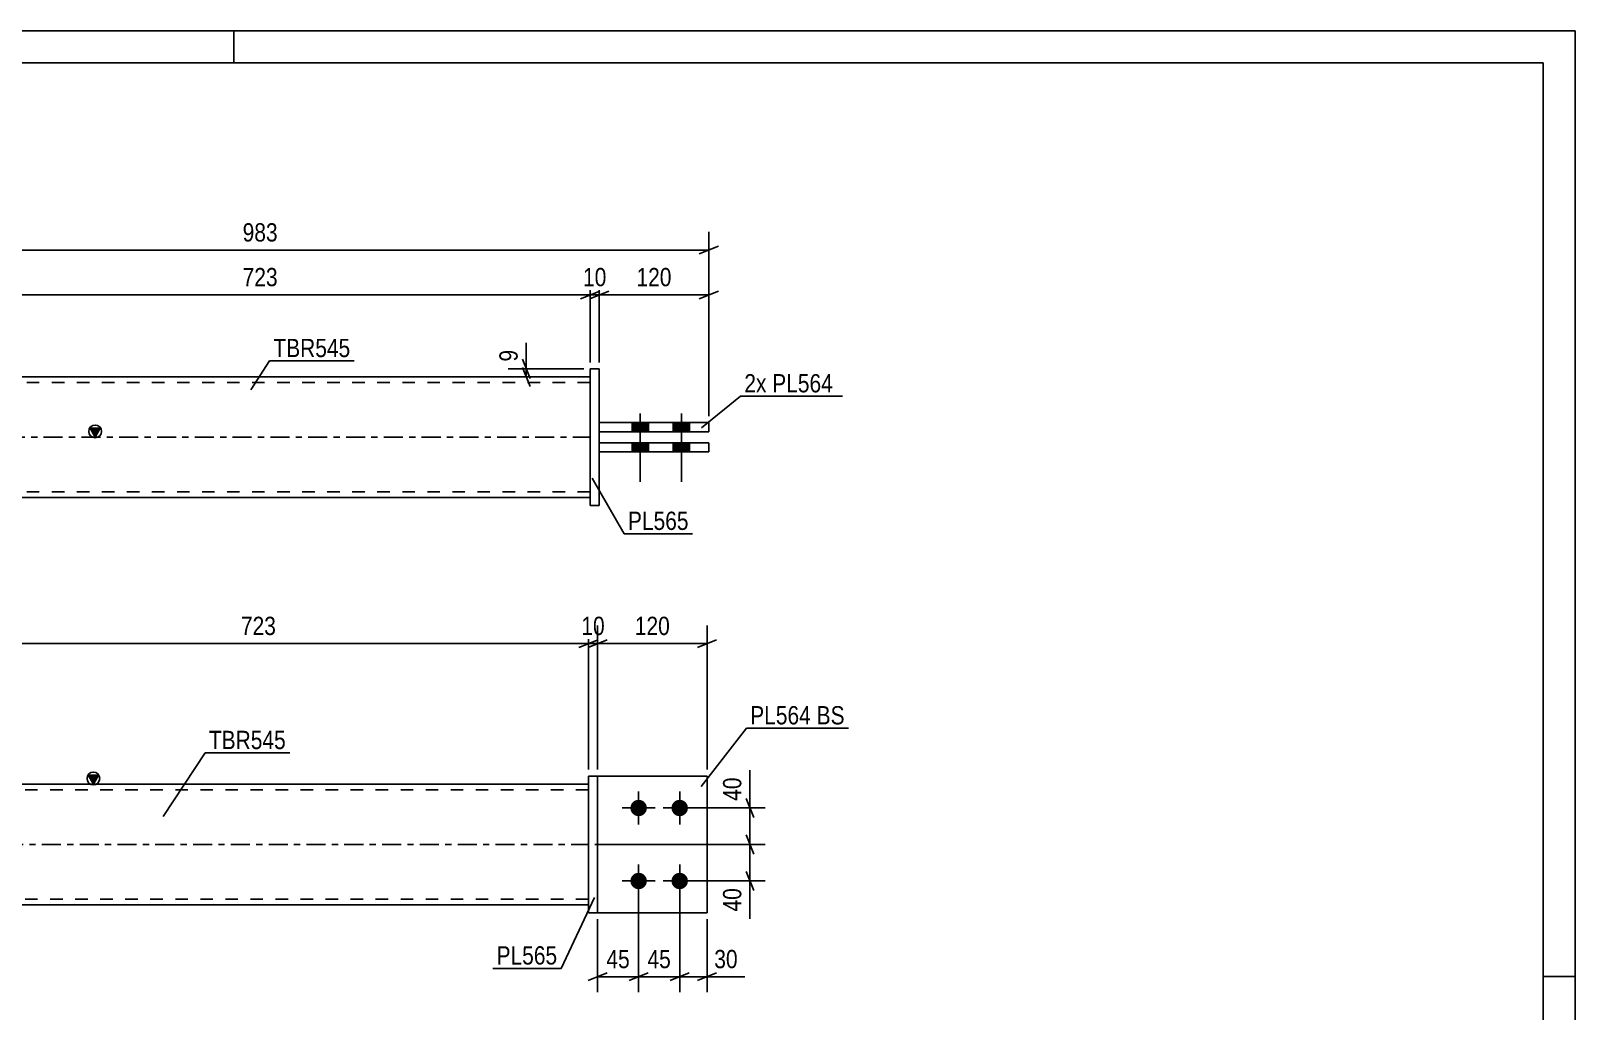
# Model space of a CAD drawing. Header units: millimetres. Extents: x 0 to 420, y 0 to 297.
# Drawn here: x 178.2 to 420, y 143.6 to 297 of the extents above; entities that cross this region are included whole.
import ezdxf

# ---------------------------------------------------------------- set-up
doc = ezdxf.new("R2010")
doc.units = ezdxf.units.MM
doc.linetypes.add('DXK_LINE_DOT2', pattern=[3.9198, 1.9599, -1.9599])
doc.linetypes.add('DXK_LINE_DOT3', pattern=[5.9187, 2.979, -0.9799, 0.9799, -0.9799])
doc.styles.add('Arial Narrow', font='ARIALN.TTF', dxfattribs={"height": 0.2})

# ---------------------------------------------------------------- blocks, each defined once
blk = doc.blocks.new('Unknown-585639398-1126')
at = {"color": 5, "linetype": 'Continuous'}
for p, q in [((420, 297), (0, 297)), ((210, 292), (210, 297)), ((420, 0), (420, 297)), ((415, 292), (5, 292)), ((415, 5), (415, 292)), ((420, 149), (415, 149))]:
    blk.add_line(p, q, dxfattribs=at)
blk = doc.blocks.new('Part-585639398-1652 - 1615')
at = {"linetype": 'Continuous'}
blk.add_hatch(color=2, dxfattribs=at).paths.add_polyline_path([(188.03, 179.07), (187.23, 180.47), (188.83, 180.47)])
at = {"color": 2, "linetype": 'Continuous'}
for p, q in [((162.2, 179.07), (265.53, 179.07)), ((188.03, 179.07), (187.23, 180.47)), ((187.23, 180.47), (188.83, 180.47)), ((188.83, 180.47), (188.03, 179.07)), ((162.2, 160.21), (265.53, 160.21))]:
    blk.add_line(p, q, dxfattribs=at)
at = {"color": 7, "linetype": 'DXK_LINE_DOT2'}
for p, q in [((162.2, 160.21), (162.2, 179.07)), ((265.53, 160.21), (265.53, 179.07)), ((265.53, 178.21), (162.2, 178.21)), ((265.53, 161.07), (162.2, 161.07))]:
    blk.add_line(p, q, dxfattribs=at)
at = {"color": 7, "linetype": 'DXK_LINE_DOT3'}
blk.add_line((162.2, 169.64), (265.53, 169.64), dxfattribs=at)
at = {"color": 2, "linetype": 'Continuous'}
blk.add_circle((188.03, 179.97), 1, dxfattribs=at)
blk = doc.blocks.new('Part-585639398-1677 - 1615')
at = {"color": 7, "linetype": 'DXK_LINE_DOT2'}
for p, q in [((266.96, 180.36), (284.1, 180.36)), ((266.96, 158.93), (266.96, 180.36)), ((266.96, 180.36), (284.1, 180.36)), ((284.1, 180.36), (284.1, 180.36)), ((284.1, 180.36), (284.1, 158.93)), ((266.96, 158.93), (266.96, 158.93)), ((266.96, 158.93), (284.1, 158.93)), ((266.96, 158.93), (284.1, 158.93))]:
    blk.add_line(p, q, dxfattribs=at)
blk = doc.blocks.new('Part-585639398-1682 - 1615')
at = {"color": 2, "linetype": 'Continuous'}
for p, q in [((266.96, 180.36), (284.1, 180.36)), ((284.1, 180.36), (284.1, 180.36)), ((284.1, 158.93), (284.1, 180.36)), ((266.96, 158.93), (284.1, 158.93))]:
    blk.add_line(p, q, dxfattribs=at)
at = {"color": 7, "linetype": 'DXK_LINE_DOT2'}
for p, q in [((266.96, 180.36), (284.1, 180.36)), ((266.96, 158.93), (266.96, 180.36)), ((284.1, 180.36), (284.1, 180.36)), ((266.96, 158.93), (266.96, 158.93)), ((266.96, 158.93), (284.1, 158.93))]:
    blk.add_line(p, q, dxfattribs=at)
blk = doc.blocks.new('Part-585639398-1687 - 1615')
at = {"color": 2, "linetype": 'Continuous'}
for p, q in [((265.53, 180.36), (266.96, 180.36)), ((265.53, 158.93), (265.53, 180.36)), ((266.96, 158.93), (266.96, 180.36)), ((265.53, 158.93), (265.53, 158.93)), ((265.53, 158.93), (266.96, 158.93))]:
    blk.add_line(p, q, dxfattribs=at)
at = {"color": 7, "linetype": 'DXK_LINE_DOT2'}
for p, q in [((265.53, 180.36), (266.96, 180.36)), ((265.53, 158.93), (266.96, 158.93))]:
    blk.add_line(p, q, dxfattribs=at)
blk = doc.blocks.new('Bolt-585639398-1688 - 1615')
at = {"linetype": 'Continuous'}
for points in [[(273.39, 176.64), (273.65, 176.61), (273.91, 176.53), (274.14, 176.4), (274.34, 176.22), (274.5, 176), (274.61, 175.75), (274.66, 175.49), (274.66, 175.22), (274.61, 174.96), (274.5, 174.71), (274.34, 174.5), (274.14, 174.32), (273.91, 174.18), (273.65, 174.1), (273.39, 174.07), (273.12, 174.1), (272.86, 174.18), (272.63, 174.32), (272.43, 174.5), (272.27, 174.71), (272.16, 174.96), (272.11, 175.22), (272.11, 175.49), (272.16, 175.75), (272.27, 176), (272.43, 176.22), (272.63, 176.4), (272.86, 176.53), (273.12, 176.61)], [(279.81, 176.64), (280.08, 176.61), (280.34, 176.53), (280.57, 176.4), (280.77, 176.22), (280.93, 176), (281.04, 175.75), (281.09, 175.49), (281.09, 175.22), (281.04, 174.96), (280.93, 174.71), (280.77, 174.5), (280.57, 174.32), (280.34, 174.18), (280.08, 174.1), (279.81, 174.07), (279.55, 174.1), (279.29, 174.18), (279.06, 174.32), (278.86, 174.5), (278.7, 174.71), (278.59, 174.96), (278.54, 175.22), (278.54, 175.49), (278.59, 175.75), (278.7, 176), (278.86, 176.22), (279.06, 176.4), (279.29, 176.53), (279.55, 176.61)], [(273.39, 165.21), (273.65, 165.19), (273.91, 165.1), (274.14, 164.97), (274.34, 164.79), (274.5, 164.57), (274.61, 164.33), (274.66, 164.06), (274.66, 163.79), (274.61, 163.53), (274.5, 163.28), (274.34, 163.07), (274.14, 162.89), (273.91, 162.75), (273.65, 162.67), (273.39, 162.64), (273.12, 162.67), (272.86, 162.75), (272.63, 162.89), (272.43, 163.07), (272.27, 163.28), (272.16, 163.53), (272.11, 163.79), (272.11, 164.06), (272.16, 164.33), (272.27, 164.57), (272.43, 164.79), (272.63, 164.97), (272.86, 165.1), (273.12, 165.19)], [(279.81, 165.21), (280.08, 165.19), (280.34, 165.1), (280.57, 164.97), (280.77, 164.79), (280.93, 164.57), (281.04, 164.33), (281.09, 164.06), (281.09, 163.79), (281.04, 163.53), (280.93, 163.28), (280.77, 163.07), (280.57, 162.89), (280.34, 162.75), (280.08, 162.67), (279.81, 162.64), (279.55, 162.67), (279.29, 162.75), (279.06, 162.89), (278.86, 163.07), (278.7, 163.28), (278.59, 163.53), (278.54, 163.79), (278.54, 164.06), (278.59, 164.33), (278.7, 164.57), (278.86, 164.79), (279.06, 164.97), (279.29, 165.1), (279.55, 165.19)]]:
    blk.add_hatch(color=1, dxfattribs=at).paths.add_polyline_path(points)
at = {"color": 1, "linetype": 'Continuous'}
for p, q in [((273.39, 177.93), (273.39, 172.79)), ((279.81, 177.93), (279.81, 172.79)), ((270.81, 175.36), (275.96, 175.36)), ((277.24, 175.36), (282.39, 175.36)), ((273.39, 166.5), (273.39, 161.36)), ((279.81, 166.5), (279.81, 161.36)), ((270.81, 163.93), (275.96, 163.93)), ((277.24, 163.93), (282.39, 163.93))]:
    blk.add_line(p, q, dxfattribs=at)
blk = doc.blocks.new('Bolt-585639398-1367 - 1363')
at = {"linetype": 'Continuous'}
for points in [[(274.94, 235.68), (272.37, 235.68), (272.37, 234.25), (274.94, 234.25)], [(274.94, 235.68), (272.37, 235.68), (272.37, 234.25), (274.94, 234.25)], [(281.37, 235.68), (278.79, 235.68), (278.79, 234.25), (281.37, 234.25)], [(281.37, 235.68), (278.79, 235.68), (278.79, 234.25), (281.37, 234.25)], [(274.94, 232.54), (272.37, 232.54), (272.37, 231.11), (274.94, 231.11)], [(274.94, 232.54), (272.37, 232.54), (272.37, 231.11), (274.94, 231.11)], [(281.37, 232.54), (278.79, 232.54), (278.79, 231.11), (281.37, 231.11)], [(281.37, 232.54), (278.79, 232.54), (278.79, 231.11), (281.37, 231.11)]]:
    blk.add_hatch(color=1, dxfattribs=at).paths.add_polyline_path(points)
at = {"color": 1, "linetype": 'Continuous'}
for p, q in [((273.65, 237.11), (273.65, 226.4)), ((273.65, 237.11), (273.65, 226.4)), ((280.08, 237.11), (280.08, 226.4)), ((280.08, 237.11), (280.08, 226.4)), ((272.37, 235.68), (272.37, 234.25)), ((272.37, 235.68), (272.37, 234.25)), ((274.94, 235.68), (274.94, 234.25)), ((274.94, 235.68), (274.94, 234.25)), ((278.79, 235.68), (278.79, 234.25)), ((278.79, 235.68), (278.79, 234.25)), ((281.37, 235.68), (281.37, 234.25)), ((281.37, 235.68), (281.37, 234.25)), ((272.37, 232.54), (272.37, 231.11)), ((272.37, 232.54), (272.37, 231.11)), ((274.94, 232.54), (274.94, 231.11)), ((274.94, 232.54), (274.94, 231.11)), ((278.79, 232.54), (278.79, 231.11)), ((278.79, 232.54), (278.79, 231.11)), ((281.37, 232.54), (281.37, 231.11)), ((281.37, 232.54), (281.37, 231.11))]:
    blk.add_line(p, q, dxfattribs=at)
blk = doc.blocks.new('Part-585639398-1393 - 1363')
at = {"color": 2, "linetype": 'Continuous'}
for p, q in [((265.79, 244.11), (265.79, 244.11)), ((265.79, 222.68), (265.79, 244.11)), ((265.79, 244.11), (267.22, 244.11)), ((267.22, 244.11), (267.22, 244.11)), ((267.22, 244.11), (267.22, 222.68)), ((265.79, 222.68), (267.22, 222.68)), ((265.79, 222.68), (265.79, 222.68)), ((267.22, 222.68), (267.22, 222.68))]:
    blk.add_line(p, q, dxfattribs=at)
at = {"color": 7, "linetype": 'DXK_LINE_DOT2'}
for p, q in [((265.79, 244.11), (265.79, 244.11)), ((265.79, 244.11), (267.22, 244.11)), ((265.79, 222.68), (267.22, 222.68))]:
    blk.add_line(p, q, dxfattribs=at)
blk = doc.blocks.new('Part-585639398-1408 - 1363')
at = {"color": 2, "linetype": 'Continuous'}
for p, q in [((267.22, 232.54), (284.37, 232.54)), ((267.22, 231.11), (267.22, 232.54)), ((284.37, 231.11), (284.37, 232.54)), ((267.22, 231.11), (267.22, 231.11)), ((267.22, 231.11), (284.37, 231.11))]:
    blk.add_line(p, q, dxfattribs=at)
at = {"color": 7, "linetype": 'DXK_LINE_DOT2'}
for p, q in [((267.22, 232.54), (284.37, 232.54)), ((267.22, 231.11), (284.37, 231.11))]:
    blk.add_line(p, q, dxfattribs=at)
blk = doc.blocks.new('Part-585639398-1413 - 1363')
at = {"color": 2, "linetype": 'Continuous'}
for p, q in [((284.37, 235.68), (267.22, 235.68)), ((267.22, 234.25), (267.22, 235.68)), ((284.37, 235.68), (284.37, 234.25)), ((267.22, 234.25), (267.22, 234.25)), ((267.22, 234.25), (284.37, 234.25))]:
    blk.add_line(p, q, dxfattribs=at)
at = {"color": 7, "linetype": 'DXK_LINE_DOT2'}
for p, q in [((267.22, 235.68), (267.22, 235.68)), ((267.22, 235.68), (284.37, 235.68)), ((284.37, 235.68), (284.37, 235.68)), ((267.22, 234.25), (284.37, 234.25))]:
    blk.add_line(p, q, dxfattribs=at)
blk = doc.blocks.new('Part-585639398-1451 - 1363')
at = {"linetype": 'Continuous'}
blk.add_hatch(color=2, dxfattribs=at).paths.add_polyline_path([(188.3, 233.4), (187.5, 234.8), (189.1, 234.8)])
at = {"color": 2, "linetype": 'Continuous'}
for p, q in [((162.47, 242.83), (265.79, 242.83)), ((188.3, 233.4), (187.5, 234.8)), ((187.5, 234.8), (189.1, 234.8)), ((189.1, 234.8), (188.3, 233.4)), ((162.47, 223.97), (265.79, 223.97))]:
    blk.add_line(p, q, dxfattribs=at)
at = {"color": 7, "linetype": 'DXK_LINE_DOT2'}
for p, q in [((162.47, 242.83), (162.47, 223.97)), ((265.79, 241.97), (162.47, 241.97)), ((265.79, 242.83), (265.79, 223.97)), ((265.79, 224.83), (162.47, 224.83))]:
    blk.add_line(p, q, dxfattribs=at)
at = {"color": 7, "linetype": 'DXK_LINE_DOT3'}
blk.add_line((162.47, 233.4), (265.79, 233.4), dxfattribs=at)
at = {"color": 2, "linetype": 'Continuous'}
blk.add_circle((188.3, 234.3), 1, dxfattribs=at)
blk = doc.blocks.new('StraightDimension-585639398-4653 - 1615')
at = {"color": 7, "linetype": 'Continuous'}
for p, q in [((290.21, 176.86), (291.41, 173.86)), ((280.81, 175.36), (293.21, 175.36)), ((290.81, 169.64), (290.81, 175.36)), ((266.53, 169.64), (293.21, 169.64)), ((291.41, 168.14), (290.21, 171.14))]:
    blk.add_line(p, q, dxfattribs=at)
at = {"color": 0}
blk.add_wipeout([(290.06, 180.74), (285.86, 180.74), (285.86, 175.88), (290.06, 175.88)], dxfattribs=at)
at = {"color": 7, "linetype": 'Continuous'}
blk.add_line((290.81, 175.36), (290.81, 181.26), dxfattribs=at)
blk.add_line((290.81, 175.36), (290.81, 181.26), dxfattribs=at)
at = {"color": 3, "style": 'Arial Narrow'}
blk.add_text('40', height=2.863, rotation=90.0002, dxfattribs=at).set_placement((289.46, 176.48))
blk = doc.blocks.new('StraightDimension-585639398-1769 - 1615')
at = {"color": 7, "linetype": 'Continuous'}
for p, q in [((273.39, 162.93), (273.39, 146.53)), ((266.96, 157.93), (266.96, 146.53)), ((265.46, 148.33), (268.46, 149.53)), ((266.96, 148.93), (273.39, 148.93)), ((274.89, 149.53), (271.89, 148.33))]:
    blk.add_line(p, q, dxfattribs=at)
at = {"color": 0}
blk.add_wipeout([(272.6, 149.68), (272.6, 153.88), (267.74, 153.88), (267.74, 149.68)], dxfattribs=at)
at = {"color": 3, "style": 'Arial Narrow'}
blk.add_text('45', height=2.863, dxfattribs=at).set_placement((268.34, 150.28))
blk = doc.blocks.new('StraightDimension-585639398-1791 - 1615')
at = {"color": 7, "linetype": 'Continuous'}
for p, q in [((273.39, 162.93), (273.39, 146.53)), ((279.81, 162.93), (279.81, 146.53)), ((271.89, 148.33), (274.89, 149.53)), ((273.39, 148.93), (279.81, 148.93)), ((281.31, 149.53), (278.31, 148.33))]:
    blk.add_line(p, q, dxfattribs=at)
at = {"color": 0}
blk.add_wipeout([(279.03, 149.68), (279.03, 153.88), (274.17, 153.88), (274.17, 149.68)], dxfattribs=at)
at = {"color": 3, "style": 'Arial Narrow'}
blk.add_text('45', height=2.863, dxfattribs=at).set_placement((274.77, 150.28))
blk = doc.blocks.new('StraightDimension-585639398-1807 - 1615')
at = {"color": 7, "linetype": 'Continuous'}
for p, q in [((279.81, 162.93), (279.81, 146.53)), ((284.1, 157.93), (284.1, 146.53)), ((278.31, 148.33), (281.31, 149.53)), ((279.81, 148.93), (284.1, 148.93)), ((285.6, 149.53), (282.6, 148.33))]:
    blk.add_line(p, q, dxfattribs=at)
at = {"color": 0}
blk.add_wipeout([(289.48, 149.68), (289.48, 153.88), (284.63, 153.88), (284.63, 149.68)], dxfattribs=at)
at = {"color": 7, "linetype": 'Continuous'}
blk.add_line((284.1, 148.93), (290.01, 148.93), dxfattribs=at)
blk.add_line((284.1, 148.93), (290.01, 148.93), dxfattribs=at)
at = {"color": 3, "style": 'Arial Narrow'}
blk.add_text('30', height=2.863, dxfattribs=at).set_placement((285.23, 150.28))
blk = doc.blocks.new('StraightDimension-585639398-1866 - 1615')
at = {"color": 7, "linetype": 'Continuous'}
for p, q in [((162.2, 181.36), (162.2, 203.93)), ((265.53, 181.36), (265.53, 203.93)), ((163.7, 201.68), (160.7, 200.48)), ((162.2, 201.08), (265.53, 201.08)), ((264.03, 200.48), (267.03, 201.68))]:
    blk.add_line(p, q, dxfattribs=at)
at = {"color": 0}
blk.add_wipeout([(217.21, 201.83), (217.21, 206.03), (210.52, 206.03), (210.52, 201.83)], dxfattribs=at)
at = {"color": 3, "style": 'Arial Narrow'}
blk.add_text('723', height=2.863, dxfattribs=at).set_placement((211.12, 202.43))
blk = doc.blocks.new('StraightDimension-585639398-1875 - 1615')
at = {"color": 7, "linetype": 'Continuous'}
for p, q in [((265.53, 181.36), (265.53, 203.93)), ((266.96, 181.36), (266.96, 203.93)), ((264.03, 200.48), (267.03, 201.68)), ((268.46, 201.68), (265.46, 200.48)), ((265.53, 201.08), (266.96, 201.08))]:
    blk.add_line(p, q, dxfattribs=at)
at = {"color": 0}
blk.add_wipeout([(268.67, 201.83), (268.67, 206.03), (263.82, 206.03), (263.82, 201.83)], dxfattribs=at)
at = {"color": 3, "style": 'Arial Narrow'}
blk.add_text('10', height=2.863, dxfattribs=at).set_placement((264.42, 202.43))
blk = doc.blocks.new('StraightDimension-585639398-1892 - 1615')
at = {"color": 7, "linetype": 'Continuous'}
for p, q in [((266.96, 181.36), (266.96, 203.93)), ((284.1, 181.36), (284.1, 203.93)), ((268.46, 201.68), (265.46, 200.48)), ((266.96, 201.08), (284.1, 201.08)), ((282.6, 200.48), (285.6, 201.68))]:
    blk.add_line(p, q, dxfattribs=at)
at = {"color": 0}
blk.add_wipeout([(278.87, 201.83), (278.87, 206.03), (272.19, 206.03), (272.19, 201.83)], dxfattribs=at)
at = {"color": 3, "style": 'Arial Narrow'}
blk.add_text('120', height=2.863, dxfattribs=at).set_placement((272.79, 202.43))
blk = doc.blocks.new('StraightDimension-585639398-4654 - 1615')
at = {"color": 7, "linetype": 'Continuous'}
for p, q in [((266.53, 169.64), (293.21, 169.64)), ((290.21, 171.14), (291.41, 168.14)), ((290.81, 163.93), (290.81, 169.64)), ((291.41, 162.43), (290.21, 165.43)), ((280.81, 163.93), (293.21, 163.93))]:
    blk.add_line(p, q, dxfattribs=at)
at = {"color": 0}
blk.add_wipeout([(290.06, 163.4), (285.86, 163.4), (285.86, 158.55), (290.06, 158.55)], dxfattribs=at)
at = {"color": 7, "linetype": 'Continuous'}
blk.add_line((290.81, 163.93), (290.81, 158.02), dxfattribs=at)
blk.add_line((290.81, 163.93), (290.81, 158.02), dxfattribs=at)
at = {"color": 3, "style": 'Arial Narrow'}
blk.add_text('40', height=2.863, rotation=90.0002, dxfattribs=at).set_placement((289.46, 159.15))
blk = doc.blocks.new('StraightDimension-585639398-1480 - 1363')
at = {"color": 7, "linetype": 'Continuous'}
for p, q in [((163.97, 256.28), (160.97, 255.08)), ((162.47, 245.11), (162.47, 258.53)), ((264.29, 255.08), (267.29, 256.28)), ((265.79, 245.11), (265.79, 258.53)), ((162.47, 255.68), (265.79, 255.68))]:
    blk.add_line(p, q, dxfattribs=at)
at = {"color": 0}
blk.add_wipeout([(217.47, 256.43), (217.47, 260.63), (210.79, 260.63), (210.79, 256.43)], dxfattribs=at)
at = {"color": 3, "style": 'Arial Narrow'}
blk.add_text('723', height=2.863, dxfattribs=at).set_placement((211.39, 257.03))
blk = doc.blocks.new('StraightDimension-585639398-4680 - 1363')
at = {"color": 7, "linetype": 'Continuous'}
for p, q in [((143.89, 236.68), (143.89, 265.53)), ((284.37, 236.68), (284.37, 265.53)), ((145.39, 263.28), (142.39, 262.08)), ((143.89, 262.68), (284.37, 262.68)), ((282.87, 262.08), (285.87, 263.28))]:
    blk.add_line(p, q, dxfattribs=at)
at = {"color": 0}
blk.add_wipeout([(217.47, 263.43), (217.47, 267.63), (210.79, 267.63), (210.79, 263.43)], dxfattribs=at)
at = {"color": 3, "style": 'Arial Narrow'}
blk.add_text('983', height=2.863, dxfattribs=at).set_placement((211.39, 264.03))
blk = doc.blocks.new('StraightDimension-585639398-1500 - 1363')
at = {"color": 7, "linetype": 'Continuous'}
for p, q in [((268.72, 256.28), (265.72, 255.08)), ((267.22, 245.11), (267.22, 258.53)), ((282.87, 255.08), (285.87, 256.28)), ((284.37, 236.68), (284.37, 258.53)), ((267.22, 255.68), (284.37, 255.68))]:
    blk.add_line(p, q, dxfattribs=at)
at = {"color": 0}
blk.add_wipeout([(279.14, 256.43), (279.14, 260.63), (272.45, 260.63), (272.45, 256.43)], dxfattribs=at)
at = {"color": 3, "style": 'Arial Narrow'}
blk.add_text('120', height=2.863, dxfattribs=at).set_placement((273.05, 257.03))
blk = doc.blocks.new('StraightDimension-585639398-1490 - 1363')
at = {"color": 7, "linetype": 'Continuous'}
for p, q in [((264.29, 255.08), (267.29, 256.28)), ((268.72, 256.28), (265.72, 255.08)), ((265.79, 245.11), (265.79, 258.53)), ((267.22, 245.11), (267.22, 258.53)), ((265.79, 255.68), (267.22, 255.68))]:
    blk.add_line(p, q, dxfattribs=at)
at = {"color": 0}
blk.add_wipeout([(268.94, 256.43), (268.94, 260.63), (264.08, 260.63), (264.08, 256.43)], dxfattribs=at)
at = {"color": 3, "style": 'Arial Narrow'}
blk.add_text('10', height=2.863, dxfattribs=at).set_placement((264.68, 257.03))
blk = doc.blocks.new('StraightDimension-585639398-4695 - 1363')
at = {"color": 7, "linetype": 'Continuous'}
for p, q in [((255.19, 245.61), (256.39, 242.61)), ((256.39, 241.33), (255.19, 244.33)), ((264.79, 244.11), (252.94, 244.11)), ((264.79, 242.83), (252.94, 242.83)), ((255.79, 242.83), (255.79, 244.11))]:
    blk.add_line(p, q, dxfattribs=at)
at = {"color": 0}
blk.add_wipeout([(255.04, 247.67), (250.84, 247.67), (250.84, 244.64), (255.04, 244.64)], dxfattribs=at)
at = {"color": 7, "linetype": 'Continuous'}
blk.add_line((255.79, 244.11), (255.79, 248.19), dxfattribs=at)
blk.add_line((255.79, 244.11), (255.79, 248.19), dxfattribs=at)
at = {"color": 3, "style": 'Arial Narrow'}
blk.add_text('9', height=2.86, rotation=90.0002, dxfattribs=at).set_placement((254.44, 245.24))
blk = doc.blocks.new('Mark-585639398-1648 - 1615')
at = {"color": 0}
blk.add_wipeout([(218.16, 184.57), (218.16, 187.57), (206.1, 187.57), (206.1, 184.57)], dxfattribs=at)
blk.add_wipeout([(218.16, 184.57), (218.16, 187.57), (206.1, 187.57), (206.1, 184.57)], dxfattribs=at)
at = {"color": 30, "linetype": 'Continuous'}
for p, q in [((198.94, 174), (205.5, 183.97)), ((205.5, 183.97), (218.76, 183.97))]:
    blk.add_line(p, q, dxfattribs=at)
at = {"color": 3, "style": 'Arial Narrow'}
blk.add_text('TBR545', height=2.863, dxfattribs=at).set_placement((206.1, 184.57))
blk = doc.blocks.new('Mark-585639398-1683 - 1615')
at = {"color": 0}
blk.add_wipeout([(260.64, 150.85), (260.64, 153.85), (251.14, 153.85), (251.14, 150.85)], dxfattribs=at)
blk.add_wipeout([(260.64, 150.85), (260.64, 153.85), (251.14, 153.85), (251.14, 150.85)], dxfattribs=at)
at = {"color": 30, "linetype": 'Continuous'}
for p in [(266.49, 161.36), (250.54, 150.25)]:
    blk.add_line(p, (261.24, 150.25), dxfattribs=at)
at = {"color": 3, "style": 'Arial Narrow'}
blk.add_text('PL565', height=2.863, dxfattribs=at).set_placement((251.14, 150.85))
blk = doc.blocks.new('MarkSet-585639398-2050 - 1615')
at = {"color": 0}
blk.add_wipeout([(300.35, 188.44), (300.35, 191.44), (290.85, 191.44), (290.85, 188.44)], dxfattribs=at)
blk.add_wipeout([(300.35, 188.44), (300.35, 191.44), (290.85, 191.44), (290.85, 188.44)], dxfattribs=at)
at = {"color": 30, "linetype": 'Continuous'}
blk.add_line((283.2, 178.72), (290.25, 187.84), dxfattribs=at)
at = {"color": 0}
blk.add_wipeout([(305.64, 188.44), (305.64, 191.44), (301.25, 191.44), (301.25, 188.44)], dxfattribs=at)
blk.add_wipeout([(305.64, 188.44), (305.64, 191.44), (301.25, 191.44), (301.25, 188.44)], dxfattribs=at)
at = {"color": 30, "linetype": 'Continuous'}
blk.add_line((290.25, 187.84), (306.24, 187.84), dxfattribs=at)
at = {"color": 3, "style": 'Arial Narrow'}
for s, p in [('PL564', (290.85, 188.44)), ('BS', (301.25, 188.44))]:
    blk.add_text(s, height=2.863, dxfattribs=at).set_placement(p)
blk = doc.blocks.new('Mark-585639398-1388 - 1363')
at = {"color": 0}
blk.add_wipeout([(281.21, 218.88), (281.21, 221.88), (271.71, 221.88), (271.71, 218.88)], dxfattribs=at)
blk.add_wipeout([(281.21, 218.88), (281.21, 221.88), (271.71, 221.88), (271.71, 218.88)], dxfattribs=at)
at = {"color": 30, "linetype": 'Continuous'}
for p, q in [((266.12, 227.01), (271.11, 218.28)), ((271.11, 218.28), (281.81, 218.28))]:
    blk.add_line(p, q, dxfattribs=at)
at = {"color": 3, "style": 'Arial Narrow'}
blk.add_text('PL565', height=2.863, dxfattribs=at).set_placement((271.71, 218.88))
blk = doc.blocks.new('Mark-585639398-1447 - 1363')
at = {"color": 0}
blk.add_wipeout([(228.26, 245.93), (228.26, 248.93), (216.2, 248.93), (216.2, 245.93)], dxfattribs=at)
blk.add_wipeout([(228.26, 245.93), (228.26, 248.93), (216.2, 248.93), (216.2, 245.93)], dxfattribs=at)
at = {"color": 30, "linetype": 'Continuous'}
for p, q in [((212.69, 240.8), (215.6, 245.33)), ((215.6, 245.33), (228.86, 245.33))]:
    blk.add_line(p, q, dxfattribs=at)
at = {"color": 3, "style": 'Arial Narrow'}
blk.add_text('TBR545', height=2.863, dxfattribs=at).set_placement((216.2, 245.93))
blk = doc.blocks.new('MarkSet-585639398-4707 - 1363')
at = {"color": 0}
blk.add_wipeout([(293.4, 240.41), (293.4, 243.41), (289.93, 243.41), (289.93, 240.41)], dxfattribs=at)
blk.add_wipeout([(293.4, 240.41), (293.4, 243.41), (289.93, 243.41), (289.93, 240.41)], dxfattribs=at)
at = {"color": 30, "linetype": 'Continuous'}
blk.add_line((283.23, 234.85), (289.33, 239.81), dxfattribs=at)
at = {"color": 0}
blk.add_wipeout([(303.81, 240.41), (303.81, 243.41), (294.3, 243.41), (294.3, 240.41)], dxfattribs=at)
blk.add_wipeout([(303.81, 240.41), (303.81, 243.41), (294.3, 243.41), (294.3, 240.41)], dxfattribs=at)
at = {"color": 30, "linetype": 'Continuous'}
blk.add_line((289.33, 239.81), (305.31, 239.81), dxfattribs=at)
at = {"color": 3, "style": 'Arial Narrow'}
for s, p in [('2x', (289.93, 240.41)), ('PL564', (294.3, 240.41))]:
    blk.add_text(s, height=2.863, dxfattribs=at).set_placement(p)

msp = doc.modelspace()

# ---------------------------------------------------------------- block references
for name in ['Unknown-585639398-1126', 'Part-585639398-1451 - 1363', 'Part-585639398-1393 - 1363', 'Bolt-585639398-1367 - 1363', 'Part-585639398-1413 - 1363', 'Part-585639398-1408 - 1363', 'Part-585639398-1652 - 1615', 'Part-585639398-1687 - 1615', 'Part-585639398-1677 - 1615', 'Part-585639398-1682 - 1615', 'Bolt-585639398-1688 - 1615']:
    msp.add_blockref(name, (0, 0))

# ---------------------------------------------------------------- next in the draw order: block references
for name in ['StraightDimension-585639398-1480 - 1363', 'Mark-585639398-1388 - 1363', 'StraightDimension-585639398-4653 - 1615', 'StraightDimension-585639398-1769 - 1615']:
    msp.add_blockref(name, (0, 0))

# ---------------------------------------------------------------- next in the draw order: block references
for name in ['StraightDimension-585639398-4680 - 1363', 'StraightDimension-585639398-1866 - 1615', 'StraightDimension-585639398-1791 - 1615']:
    msp.add_blockref(name, (0, 0))

# ---------------------------------------------------------------- next in the draw order: block references
for name in ['StraightDimension-585639398-1500 - 1363', 'Mark-585639398-1447 - 1363', 'StraightDimension-585639398-1875 - 1615', 'Mark-585639398-1648 - 1615', 'StraightDimension-585639398-1807 - 1615']:
    msp.add_blockref(name, (0, 0))

# ---------------------------------------------------------------- next in the draw order: block references
for name in ['StraightDimension-585639398-1490 - 1363', 'MarkSet-585639398-4707 - 1363', 'StraightDimension-585639398-1892 - 1615', 'StraightDimension-585639398-4654 - 1615']:
    msp.add_blockref(name, (0, 0))

# ---------------------------------------------------------------- next in the draw order: block references
for name in ['StraightDimension-585639398-4695 - 1363', 'MarkSet-585639398-2050 - 1615', 'Mark-585639398-1683 - 1615']:
    msp.add_blockref(name, (0, 0))

doc.saveas('drawing.dxf')
